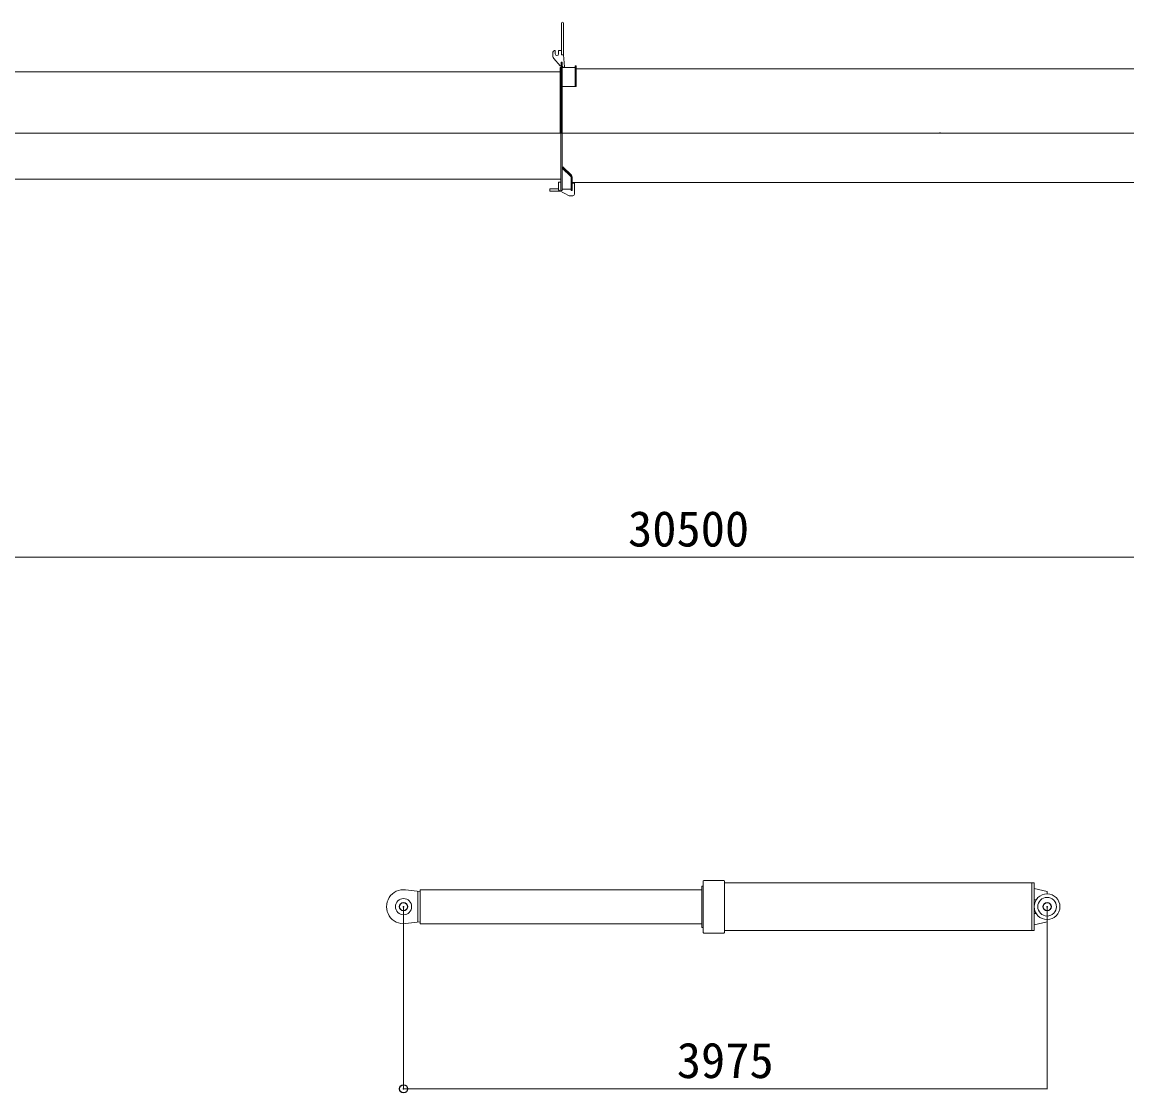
# Model space of a CAD drawing. Units: millimetres, scale not verified. Extents: x -57225 to 79791, y -37674 to 48571.
# Drawn here: x -15325 to -8501, y 4602 to 11217 of the extents above; entities that cross this region are included whole.
import ezdxf
from ezdxf.enums import TextEntityAlignment as Align

# ---------------------------------------------------------------- set-up
doc = ezdxf.new("R2010")
doc.units = ezdxf.units.MM
doc.header["$LTSCALE"] = 100
doc.header["$PDMODE"] = 32
doc.header["$PDSIZE"] = 50
doc.layers.add('0-0_0', color=7, linetype='Continuous', lineweight=18)
doc.layers.add('0-1_DEFPOINTS', color=7, linetype='Continuous')
doc.styles.add('ＭＳ ゴシック', font='')
doc.styles.get('ＭＳ ゴシック').set_extended_font_data('MS Gothic')

# ---------------------------------------------------------------- blocks, each defined once
blk = doc.blocks.new('D9')
at = {"layer": '0-0_0'}
blk.add_line((26961.78, 1952.41), (11714.55, 1952.41), dxfattribs=at)
at = {"layer": '0-0_0', "style": 'ＭＳ ゴシック'}
blk.add_text('30500', height=110, dxfattribs=at).set_placement((19150.67, 1952.66), align=Align.BOTTOM_LEFT)
blk = doc.blocks.new('_OPEN30_22')
at = {"layer": '0-0_0'}
blk.add_line((0, 0), (-0.5, 0), dxfattribs=at)
blk.add_lwpolyline([(-0.5, 0.13), (0, 0), (-0.5, -0.13)], dxfattribs=at)
blk = doc.blocks.new('D11')
at = {"layer": '0-0_0'}
for p, q in [((2780.6, -595.32), (2780.6, -1158.26)), ((4768.1, -595.32), (4768.1, -1158.26)), ((4766.72, -1157.76), (2781.99, -1157.76))]:
    blk.add_line(p, q, dxfattribs=at)
at = {"layer": '0-1_DEFPOINTS'}
for p in [(2780.6, -595.07), (4768.1, -595.07), (2780.6, -1157.76)]:
    blk.add_point(p, dxfattribs=at)
at = {"layer": '0-0_0', "xscale": 2.77, "yscale": 2.77, "rotation": 180}
blk.add_blockref('_OPEN30_22', (2780.6, -1157.76), dxfattribs=at)
at = {"layer": '0-0_0', "xscale": 2.77, "yscale": 2.77}
blk.add_blockref('_OPEN30_22', (4768.1, -1157.76), dxfattribs=at)
at = {"layer": '0-0_0', "style": 'ＭＳ ゴシック'}
blk.add_text('3975', height=110, dxfattribs=at).set_placement((3624.35, -1157.51), align=Align.BOTTOM_LEFT)

msp = doc.modelspace()

# ---------------------------------------------------------------- linework, layer by layer
at = {"layer": '0-0_0'}
for p, q in [((-12046, 11030.2), (-12046, 11004.9)), ((-12040.9, 10991.5), (-12001, 10947.2)), ((-12036, 11040.2), (-12031.3, 11040.2)), ((-12031.3, 11040.2), (-12031.3, 11020.2)), ((-12010.8, 11040.2), (-11993, 11040.2)), ((-12010.8, 11040.2), (-12010.8, 11020.2)), ((-11993, 11040.2), (-11993, 11015.2)), ((-11986.5, 11015.2), (-11993, 11015.2)), ((-11980, 11015.2), (-11986.5, 11015.2)), ((-12001, 10947.2), (-11995, 10947.2)), ((-12001, 10931.7), (-12001, 10937.2)), ((-12001, 10937.2), (-11995, 10937.2)), ((-11995, 10968.2), (-11989, 10968.2)), ((-11995, 10968.2), (-11995, 10852.4)), ((-11995, 10968.2), (-11989, 10968.2)), ((-11989, 10968.2), (-11989, 10852.4)), ((-11989, 10944.2), (-11989, 10968.2)), ((-11989, 10937.2), (-11909, 10937.2)), ((-11974, 10941.2), (-11978, 10937.2)), ((-11909, 10947.2), (-11903, 10947.2)), ((-11909, 10947.2), (-11909, 10887.2)), ((-11903, 10947.2), (-11903, 10887.2)), ((-11903, 10928.2), (-4847, 10928.2)), ((-19033, 10909.2), (-12001, 10909.2)), ((-12001, 10818.2), (-12001, 10887.1)), ((-11995, 10533.7), (-11995, 10852.4)), ((-11989, 10533.7), (-11989, 10852.4)), ((-11909, 10828.2), (-11909, 10887.2)), ((-11903, 10828.2), (-11903, 10887.2)), ((-12001, 10536.2), (-12001, 10818.2)), ((-11989, 10818.2), (-11909, 10818.2)), ((-11909, 10828.2), (-11909, 10818.2)), ((-11909, 10818.2), (-11903, 10818.2)), ((-11903, 10828.2), (-11903, 10818.2)), ((-19136, 10530.7), (3773.4, 10530.7)), ((-12001, 10536.2), (-12001, 10535.7)), ((-12001, 10536.2), (-11995, 10536.2)), ((-11998, 10532.7), (-12001, 10535.7)), ((-11998, 10532.7), (-11994, 10532.7)), ((-11993, 10531.7), (-11995, 10533.7)), ((-11993, 10531.7), (-11991, 10531.7)), ((-11991, 10531.7), (-11989, 10533.7)), ((-11989, 10415.7), (-11989, 10529.7)), ((-9656.3, 10532.3), (-9657.2, 10531.1)), ((-9655.5, 10532.7), (-9653.5, 10532.7)), ((-9652.7, 10532.3), (-9651.8, 10531.1)), ((-11998, 10415.7), (-11998, 10175.8)), ((-11989, 10415.7), (-11989, 10175.8)), ((-11989, 10319.2), (-11989, 10315.2)), ((-11989, 10319.2), (-11989, 10319.2)), ((-11989, 10319.2), (-11989, 10315.2)), ((-11989, 10215.8), (-11989, 10315.2)), ((-11989, 10315.2), (-11989, 10315.2)), ((-11936.1, 10262.3), (-11989, 10315.2)), ((-11931.7, 10270.4), (-11984.8, 10323.5)), ((-19071, 10246.7), (-11998, 10246.7)), ((-11933, 10259.1), (-11933, 10175.8)), ((-11927, 10175.8), (-11927, 10259.1)), ((-12066, 10183.7), (-12063, 10186.7)), ((-12066, 10183.7), (-12066, 10172.7)), ((-12061.1, 10172.7), (-12066, 10172.7)), ((-12061.1, 10186.7), (-12063, 10186.7)), ((-12051.4, 10186.7), (-12061.1, 10186.7)), ((-12061.1, 10172.7), (-12051.4, 10172.7)), ((-12046.3, 10186.7), (-12051.4, 10186.7)), ((-12019.7, 10186.7), (-12046.3, 10186.7)), ((-12012, 10186.7), (-12019.7, 10186.7)), ((-12012, 10172.7), (-12019.7, 10172.7)), ((-12012, 10226.7), (-12012, 10184.8)), ((-12004.2, 10172.7), (-12012, 10172.7)), ((-11998, 10228.7), (-12010, 10228.7)), ((-12006.6, 10175.9), (-11945.2, 10143.9)), ((-12003.1, 10174.1), (-12004.2, 10172.7)), ((-12004.2, 10172.7), (-12000.5, 10172.7)), ((-11998, 10175.8), (-11989, 10175.8)), ((-11989, 10211.2), (-11989, 10215.8)), ((-11989, 10185.2), (-11989, 10211.2)), ((-11927, 10175.8), (-11933, 10175.8)), ((-11927, 10225.7), (-4844, 10225.7)), ((-11927, 10225.7), (-11913, 10225.7)), ((-11927, 10220.7), (-11913, 10220.7)), ((-11913, 10225.7), (-11913, 10220.7)), ((-11913, 10152.7), (-11913, 10220.7)), ((-11940.6, 10142.7), (-11923, 10142.7)), ((-11117, 5879.4), (-11127, 5879.4)), ((-11127, 5856.9), (-11127, 5879.4)), ((-11127, 5879.4), (-11127, 5879.4)), ((-11117, 5911.9), (-11114.5, 5914.4)), ((-11117, 5879.4), (-11117, 5911.9)), ((-11117, 5591.9), (-11117, 5879.4)), ((-10989.5, 5914.4), (-11114.5, 5914.4)), ((-10987, 5911.9), (-10989.5, 5914.4)), ((-10987, 5911.9), (-10987, 5591.9)), ((-9073, 5899.9), (-10987, 5899.9)), ((-9088, 5603.9), (-9088, 5899.9)), ((-9073, 5603.9), (-9073, 5899.9)), ((-9073, 5603.9), (-9073, 5899.9)), ((-12865.5, 5844.9), (-12955.5, 5856.1)), ((-12880.5, 5846.8), (-12880.5, 5657.1)), ((-11127, 5856.9), (-12865.5, 5856.9)), ((-12865.5, 5646.9), (-12865.5, 5856.9)), ((-11140.5, 5856.9), (-11140.5, 5856.9)), ((-11140.5, 5855.9), (-11140.5, 5855.9)), ((-11127, 5646.9), (-11127, 5856.9)), ((-8993.5, 5846.4), (-9073, 5864.4)), ((-8993.5, 5831.4), (-8993.5, 5846.4)), ((-9073, 5794.4), (-9060.7, 5794.4)), ((-9060.7, 5709.4), (-9073, 5709.4)), ((-8993.5, 5657.4), (-8993.5, 5672.4)), ((-12865.5, 5658.9), (-12955.7, 5647.7)), ((-11127, 5646.9), (-12865.5, 5646.9)), ((-11127, 5624.4), (-11127, 5646.9)), ((-11117, 5624.4), (-11127, 5624.4)), ((-11127, 5624.4), (-11127, 5624.4)), ((-11127, 5624.4), (-11127, 5624.4)), ((-9073, 5603.9), (-10987, 5603.9)), ((-9073, 5639.4), (-8993.5, 5657.4)), ((-11114.5, 5589.4), (-11117, 5591.9)), ((-10989.5, 5589.4), (-11114.5, 5589.4)), ((-10989.5, 5589.4), (-10987, 5591.9))]:
    msp.add_line(p, q, dxfattribs=at)
for points in [[(-11993, 11015.2), (-11993, 11173.7), (-11993, 11210.2)], [(-11974, 10941.2), (-11980, 11015.2), (-11993, 11015.2)], [(-12001, 10931.7), (-12001, 10900.5), (-12001, 10887.1)], [(-11978, 10937.2), (-11982, 10937.2), (-11989, 10944.2)], [(-11998, 10415.7), (-11998, 10529.7), (-11989, 10529.7)], [(-11935.9, 10266.2), (-11989, 10319.2), (-11984.8, 10323.5)], [(-12019.7, 10172.7), (-12046.3, 10172.7), (-12051.4, 10172.7)], [(-11989, 10185.2), (-11961, 10185.2), (-11933, 10185.2)]]:
    msp.add_lwpolyline(points, dxfattribs=at)
msp.add_lwpolyline([(-11980, 11015.2), (-11980, 11173.7), (-11980, 11210.2), (-11980, 11173.7)], close=True, dxfattribs=at)
for centre, radius in [((-12968.5, 5751.9), 50), ((-8993.5, 5751.9), 79.5), ((-8993.5, 5751.9), 57.5)]:
    msp.add_circle(centre, radius, dxfattribs=at)
for centre, radius, start, end in [((-11986.5, 11210.2), 6.5, 0, 180), ((-12036, 11030.2), 10, 90, 180), ((-12026, 11004.9), 20, 180, 221.98721), ((-12021, 11020.2), 10.2, 180, 0), ((-9658, 10531.7), 1, 270, 323.1301), ((-9655.5, 10531.7), 1, 90, 143.1301), ((-9653.5, 10531.7), 1, 36.8699, 90), ((-9651, 10531.7), 1, 216.8699, 270), ((-11943, 10259.1), 10, 0, 45), ((-11943, 10259.1), 16, 0, 45), ((-12010, 10226.7), 2, 90, 180), ((-12002, 10184.8), 10, 180, 242.44719), ((-11940.6, 10152.7), 10, 242.44719, 270), ((-11923, 10152.7), 10, 270, 0), ((-12968.5, 5751.9), 105, 82.91124, 276.98593), ((-12968.5, 5751.9), 105, 276.98593, 277.08875)]:
    msp.add_arc(centre, radius, start, end, dxfattribs=at)
for centre, start_param, end_param in [((-11949, 10259.4), 0.377019, 0.63059), ((-11949, 10255.3), 6.283185, 6.918512)]:
    msp.add_ellipse(centre, major_axis=(16, 0), ratio=0.737305, start_param=start_param, end_param=end_param, dxfattribs=at)
for p in [(-12968.5, 5751.9), (-8993.5, 5751.9)]:
    msp.add_point(p, dxfattribs=at)

# ---------------------------------------------------------------- block references
at = {"layer": '0-0_0', "xscale": 2, "yscale": 2}
for name, p in [('D9', (-49883.4, 4005.5)), ('D11', (-18529.7, 6942.1))]:
    msp.add_blockref(name, p, dxfattribs=at)

doc.saveas('drawing.dxf')
